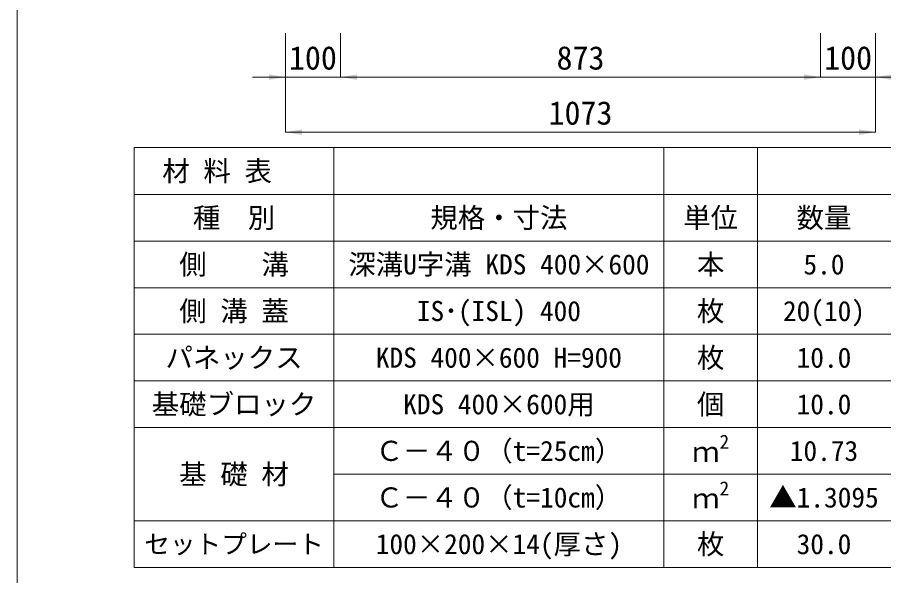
# Model space of a CAD drawing. Units: millimetres at full size. Extents: x 172874 to 217143, y 854931 to 903297.
# Drawn here: x 190874 to 192449, y 869946 to 870960 of the extents above; entities that cross this region are included whole.
import ezdxf
from ezdxf.enums import TextEntityAlignment as Align

# ---------------------------------------------------------------- set-up
doc = ezdxf.new("R2010")
doc.units = ezdxf.units.MM
doc.header["$LTSCALE"] = 20
for name, color, linetype, lineweight in [('Defpoints_3', 8, 'Continuous', 0), ('図枠', 5, 'Continuous', 13), ('寸法・材料表', 7, 'Continuous', 13), ('寸法線', 7, 'Continuous', 13)]:
    doc.layers.add(name, color=color, linetype=linetype, lineweight=lineweight)
doc.styles.add('ＭＳ ゴシック', font='')
doc.styles.get('ＭＳ ゴシック').set_extended_font_data('MS Gothic')

# ---------------------------------------------------------------- blocks, each defined once
blk = doc.blocks.new('filled_arrow')
at = {"color": 0, "linetype": 'Continuous', "lineweight": -2}
blk.add_solid([(7.5, 1.25), (0, 0), (7.5, -1.25)], dxfattribs=at)

msp = doc.modelspace()

# ---------------------------------------------------------------- linework, layer by layer
at = {"layer": 'Defpoints_3'}
for p, q in [((191086.71, 870723.8), (193061.71, 870723.8)), ((191086.71, 870723.8), (191086.71, 870638.62)), ((191449.71, 870723.8), (191449.71, 870638.62)), ((192049.71, 870723.8), (192049.71, 870638.62)), ((192219.71, 870723.8), (192219.71, 870638.62))]:
    msp.add_line(p, q, dxfattribs=at)
at = {"layer": '図枠'}
msp.add_line((190874.21, 874031.02), (190874.21, 854931.02), dxfattribs=at)
at = {"layer": '寸法・材料表'}
for p, q in [((191086.71, 870638.62), (193061.71, 870638.62)), ((191086.71, 870638.62), (191086.71, 869961.02)), ((191449.71, 870638.62), (191449.71, 869961.02)), ((192049.71, 870638.62), (192049.71, 869961.02)), ((192219.71, 870638.62), (192219.71, 869961.02)), ((191086.71, 870553.92), (193061.71, 870553.92)), ((191086.71, 870469.22), (193061.71, 870469.22)), ((191086.71, 870384.52), (193061.71, 870384.52)), ((191086.71, 870299.82), (193061.71, 870299.82)), ((191086.71, 870215.12), (193061.71, 870215.12)), ((191449.71, 870130.42), (193061.71, 870130.42)), ((191086.71, 870045.72), (193061.71, 870045.72)), ((191086.71, 869961.02), (193061.71, 869961.02))]:
    msp.add_line(p, q, dxfattribs=at)
at = {"layer": '寸法線'}
for p, q in [((191361.57, 870931.42), (191361.57, 870851.82)), ((191361.57, 870931.42), (191361.57, 870751.82)), ((191461.57, 870931.42), (191461.57, 870851.82)), ((191461.57, 870931.42), (191461.57, 870851.82)), ((192334.57, 870931.42), (192334.57, 870851.82)), ((192334.57, 870931.42), (192334.57, 870851.82)), ((192434.57, 870931.42), (192434.57, 870851.82)), ((192434.57, 870931.42), (192434.57, 870751.82)), ((191301.57, 870851.82), (191521.57, 870851.82)), ((191461.57, 870851.82), (192334.57, 870851.82)), ((192274.57, 870851.82), (192494.57, 870851.82)), ((192434.57, 870751.82), (191361.57, 870751.82))]:
    msp.add_line(p, q, dxfattribs=at)

# ---------------------------------------------------------------- block references
at = {"layer": '寸法線', "xscale": 4, "yscale": 4, "rotation": 180}
for p in [(191361.57, 870851.82), (192334.57, 870851.82), (192334.57, 870851.82), (192434.57, 870751.82)]:
    msp.add_blockref('filled_arrow', p, dxfattribs=at)
at = {"layer": '寸法線', "xscale": 4, "yscale": 4}
for p in [(191461.57, 870851.82), (191461.57, 870851.82), (192434.57, 870851.82), (191361.57, 870751.82)]:
    msp.add_blockref('filled_arrow', p, dxfattribs=at)

# ---------------------------------------------------------------- texts
at = {"layer": '寸法・材料表', "style": 'ＭＳ ゴシック'}
msp.add_text('\u3000材 料 表', height=36.55, dxfattribs=at).set_placement((191087.87, 870681.21), align=Align.MIDDLE_LEFT)
for s, height, p in [('種\u3000別', 36.55, (191268.21, 870596.27)), ('規格・寸法', 36.55, (191749.71, 870596.27)), ('単位', 36.55, (192134.71, 870596.27)), ('数量', 36.55, (192340.71, 870596.27)), ('側\u3000\u3000溝', 36.55, (191268.21, 870511.57)), ('深溝U字溝 KDS 400×600', 36.55, (191749.71, 870511.57)), ('本', 36.55, (192134.71, 870511.57)), ('5.0', 36.55, (192340.71, 870511.57)), ('側 溝 蓋', 36.55, (191268.21, 870426.87)), ('IS･(ISL) 400', 36.55, (191749.71, 870426.87)), ('枚', 36.55, (192134.71, 870426.87)), ('20(10)', 36.55, (192340.71, 870426.87)), ('パネックス', 36.55, (191268.21, 870342.17)), ('KDS 400×600 H=900', 36.55, (191749.71, 870342.17)), ('枚', 36.55, (192134.71, 870342.17)), ('10.0', 36.55, (192340.71, 870342.17)), ('基礎ブロック', 36.55, (191268.21, 870257.47)), ('個', 36.55, (192134.71, 870257.47)), ('KDS 400×600用', 36.55, (191749.71, 870257.47)), ('10.0', 36.55, (192340.71, 870257.47)), ('Ｃ－４０（t=25cm）', 36.55, (191749.71, 870172.77)), ('10.73', 36.55, (192340.71, 870172.77)), ('基 礎 材', 36.55, (191268.21, 870130.42)), ('Ｃ－４０（t=10cm）', 36.55, (191749.71, 870088.07)), ('▲1.3095', 36.55, (192340.71, 870088.07)), ('セットプレート', 34.18, (191268.21, 870003.37)), ('100×200×14(厚さ)', 36.55, (191749.71, 870003.37)), ('枚', 36.55, (192134.71, 870003.37)), ('30.0', 36.55, (192340.71, 870003.37))]:
    msp.add_text(s, height=height, dxfattribs=at).set_placement(p, align=Align.MIDDLE_CENTER)
for s, height, p in [('2', 25.59, (192150.92, 870168.8)), ('ｍ', 36.55, (192101.06, 870141.85)), ('2', 25.59, (192150.92, 870084.1)), ('ｍ', 36.55, (192101.06, 870057.15))]:
    msp.add_text(s, height=height, dxfattribs=at).set_placement(p, align=Align.BOTTOM_LEFT)
at = {"layer": '寸法線', "style": 'ＭＳ ゴシック'}
for s, p in [('100', (191411.57, 870886.82)), ('873', (191898.07, 870886.82)), ('100', (192384.57, 870886.82)), ('1073', (191898.07, 870786.82))]:
    msp.add_text(s, height=42.72, dxfattribs=at).set_placement(p, align=Align.MIDDLE_CENTER)

doc.saveas('drawing.dxf')
